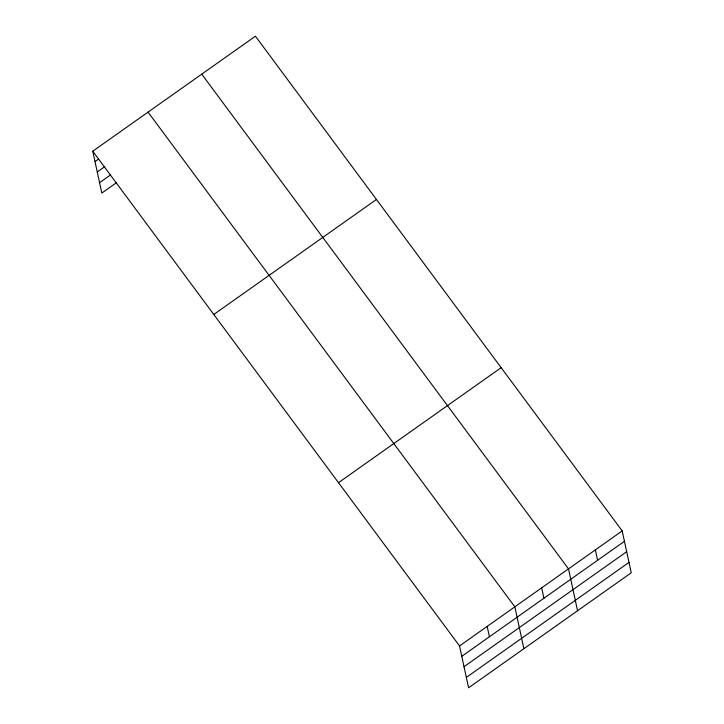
<?xml version="1.0" encoding="UTF-8"?>
<svg xmlns="http://www.w3.org/2000/svg" width="724" height="724" viewBox="0 0 724 724"><rect width="100%" height="100%" fill="white"/><g stroke="black" fill="none" stroke-linecap="round" stroke-linejoin="round"><path stroke-width="1.09" d="M92.763 151.207L255.418 36.2L622.188 530.927L631.238 572.793L468.582 687.8L459.532 645.935L92.763 151.207L101.812 193.073L116.555 182.647M95.007 161.588L98.69 158.981M97.251 171.977L104.627 166.764M99.559 182.683L110.627 174.864M213.797 314.469L376.453 199.462M338.497 482.673L501.153 367.665M459.532 645.935L622.188 530.927M461.776 656.315L624.432 541.308M464.021 666.704L626.685 551.697M466.337 677.411L628.993 562.403M201.743 74.156L568.512 568.883L577.562 610.748M148.067 112.102L514.836 606.83L523.886 648.695M595.354 549.905L597.599 560.286M541.67 587.861L543.914 598.241M487.18 626.387L489.424 636.767"/></g></svg>
